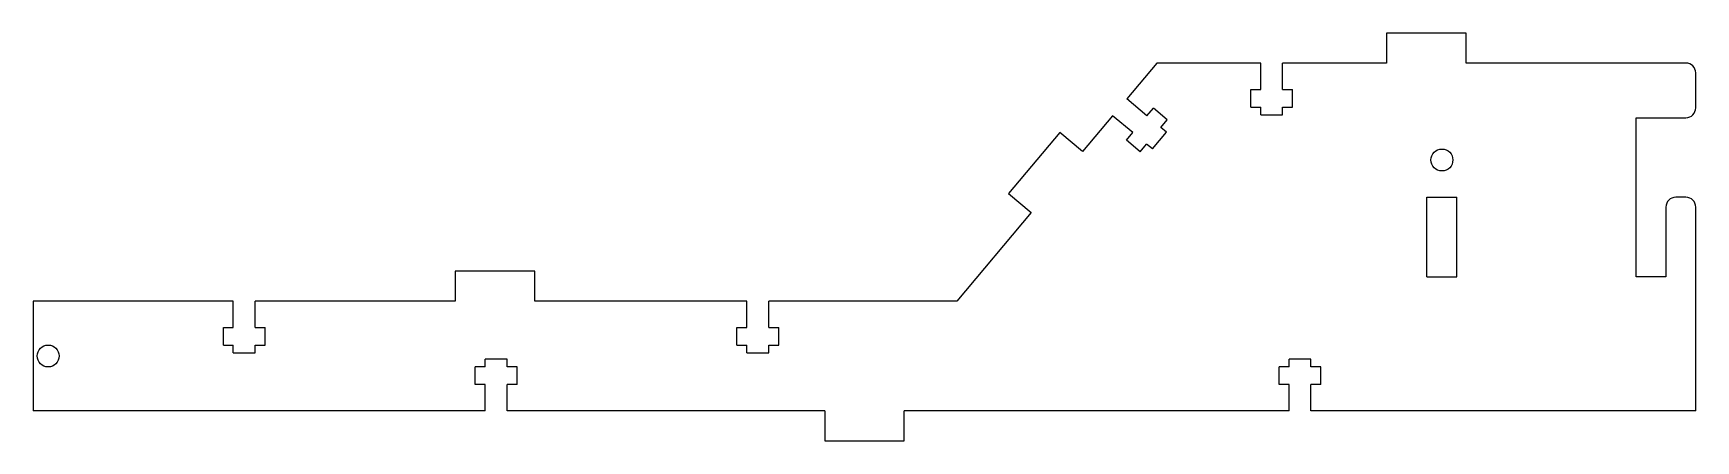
# Model space of a CAD drawing. Extents: x -52 to 115, y -8 to 33.
import ezdxf

# ---------------------------------------------------------------- set-up
doc = ezdxf.new("R2010")
doc.units = 0
doc.header["$MEASUREMENT"] = 0
doc.layers.add('VISIBLE', color=7, linetype='CONTINUOUS')

msp = doc.modelspace()

# ---------------------------------------------------------------- linework, layer by layer
at = {"layer": 'VISIBLE'}
for p, q in [((91.75, 33.44), (83.75, 33.44)), ((83.75, 33.44), (83.75, 30.44)), ((91.75, 30.44), (91.75, 33.44)), ((60.69, 30.44), (57.66, 26.83)), ((71.12, 30.44), (60.69, 30.44)), ((71.12, 27.79), (71.12, 30.44)), ((83.75, 30.44), (73.32, 30.44)), ((73.32, 27.79), (73.32, 30.44)), ((113.82, 30.44), (91.75, 30.44)), ((114.82, 25.94), (114.82, 29.44)), ((59.69, 25.13), (57.66, 26.83)), ((70.12, 25.99), (70.12, 27.79)), ((70.12, 27.79), (71.12, 27.79)), ((73.32, 27.79), (74.32, 27.79)), ((74.32, 25.99), (74.32, 27.79)), ((56.24, 25.14), (53.22, 21.53)), ((58.27, 23.44), (56.24, 25.14)), ((59.69, 25.13), (60.33, 25.89)), ((61.71, 24.74), (60.33, 25.89)), ((70.12, 25.99), (71.12, 25.99)), ((71.12, 25.24), (71.12, 25.99)), ((71.12, 25.24), (73.32, 25.24)), ((73.32, 25.99), (74.32, 25.99)), ((73.32, 25.24), (73.32, 25.99)), ((50.92, 23.46), (45.77, 17.33)), ((53.22, 21.53), (50.92, 23.46)), ((57.63, 22.68), (58.27, 23.44)), ((60.23, 21.8), (61.64, 23.49)), ((61.07, 23.97), (61.71, 24.74)), ((61.64, 23.49), (61.07, 23.97)), ((108.82, 8.94), (108.82, 24.94)), ((108.82, 24.94), (113.82, 24.94)), ((59.01, 21.52), (57.63, 22.68)), ((59.01, 21.52), (59.65, 22.28)), ((60.23, 21.8), (59.65, 22.28)), ((45.77, 17.33), (48.07, 15.41)), ((87.82, 8.94), (87.82, 16.94)), ((87.82, 16.94), (90.82, 16.94)), ((90.82, 8.94), (90.82, 16.94)), ((113.82, 16.94), (112.82, 16.94)), ((48.07, 15.41), (40.6, 6.5)), ((111.82, 15.94), (111.82, 8.94)), ((114.82, -4.56), (114.82, 15.94)), ((-1.8, 9.5), (-9.8, 9.5)), ((-9.8, 9.5), (-9.8, 6.5)), ((-1.8, 6.5), (-1.8, 9.5)), ((87.82, 8.94), (90.82, 8.94)), ((111.82, 8.94), (108.82, 8.94)), ((-32.1, 6.5), (-52.2, 6.5)), ((-52.2, 6.5), (-52.2, -4.56)), ((-32.1, 3.85), (-32.1, 6.5)), ((-9.8, 6.5), (-29.9, 6.5)), ((-29.9, 3.85), (-29.9, 6.5)), ((19.5, 6.5), (-1.8, 6.5)), ((19.5, 3.85), (19.5, 6.5)), ((40.6, 6.5), (21.7, 6.5)), ((21.7, 3.85), (21.7, 6.5)), ((-33.1, 2.05), (-33.1, 3.85)), ((-33.1, 3.85), (-32.1, 3.85)), ((-29.9, 3.85), (-28.9, 3.85)), ((-28.9, 2.05), (-28.9, 3.85)), ((18.5, 2.05), (18.5, 3.85)), ((18.5, 3.85), (19.5, 3.85)), ((21.7, 3.85), (22.7, 3.85)), ((22.7, 2.05), (22.7, 3.85)), ((-33.1, 2.05), (-32.1, 2.05)), ((-32.1, 1.3), (-32.1, 2.05)), ((-29.9, 2.05), (-28.9, 2.05)), ((-29.9, 1.3), (-29.9, 2.05)), ((18.5, 2.05), (19.5, 2.05)), ((19.5, 1.3), (19.5, 2.05)), ((21.7, 2.05), (22.7, 2.05)), ((21.7, 1.3), (21.7, 2.05)), ((-32.1, 1.3), (-29.9, 1.3)), ((-6.79, -0.11), (-6.79, 0.64)), ((-4.59, 0.64), (-6.79, 0.64)), ((-4.59, -0.11), (-4.59, 0.64)), ((19.5, 1.3), (21.7, 1.3)), ((73.96, -0.11), (73.96, 0.64)), ((76.16, 0.64), (73.96, 0.64)), ((76.16, -0.11), (76.16, 0.64)), ((-7.79, -1.91), (-7.79, -0.11)), ((-6.79, -0.11), (-7.79, -0.11)), ((-3.59, -0.11), (-4.59, -0.11)), ((-3.59, -1.91), (-3.59, -0.11)), ((72.96, -1.91), (72.96, -0.11)), ((73.96, -0.11), (72.96, -0.11)), ((77.16, -0.11), (76.16, -0.11)), ((77.16, -1.91), (77.16, -0.11)), ((-6.79, -1.91), (-7.79, -1.91)), ((-6.79, -4.56), (-6.79, -1.91)), ((-3.59, -1.91), (-4.59, -1.91)), ((-4.59, -4.56), (-4.59, -1.91)), ((73.96, -1.91), (72.96, -1.91)), ((73.96, -4.56), (73.96, -1.91)), ((77.16, -1.91), (76.16, -1.91)), ((76.16, -4.56), (76.16, -1.91)), ((-6.79, -4.56), (-52.2, -4.56)), ((27.31, -4.56), (-4.59, -4.56)), ((27.31, -4.56), (27.31, -7.56)), ((35.31, -7.56), (35.31, -4.56)), ((73.96, -4.56), (35.31, -4.56)), ((114.82, -4.56), (76.16, -4.56)), ((27.31, -7.56), (35.31, -7.56))]:
    msp.add_line(p, q, dxfattribs=at)
for centre in [(89.32, 20.69), (-50.7, 0.97)]:
    msp.add_circle(centre, 1.1, dxfattribs=at)
for centre, start, end in [((113.82, 29.44), 0, 90), ((113.82, 25.94), 270, 0), ((112.82, 15.94), 90, 180), ((113.82, 15.94), 0, 90)]:
    msp.add_arc(centre, 1, start, end, dxfattribs=at)

doc.saveas('drawing.dxf')
